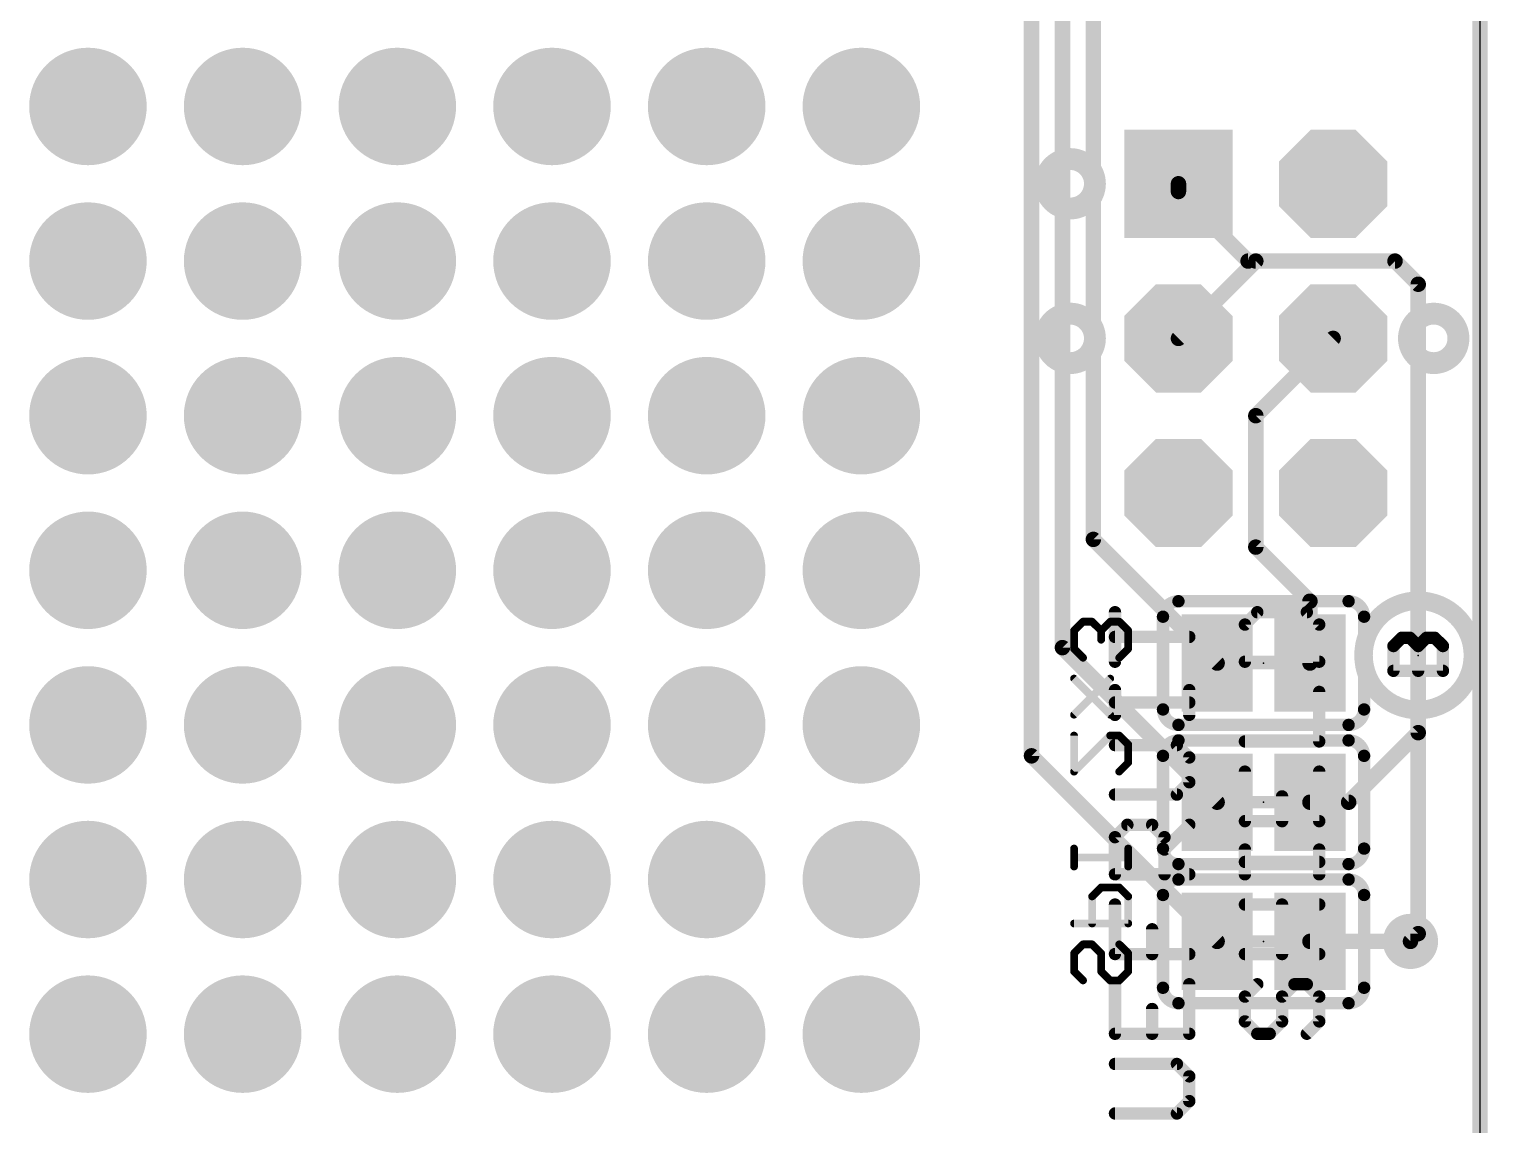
# Model space of a CAD drawing. Extents: x -0.1 to 68.7, y -0.4 to 53.6.
# Drawn here: x 44.75 to 68.71, y 15.02 to 33.02 of the extents above; entities that cross this region are included whole.
import ezdxf

# ---------------------------------------------------------------- set-up
doc = ezdxf.new("R2010")
doc.units = 0
for name, color, linetype in [('1', 12, 'CONTINUOUS'), ('16', 132, 'CONTINUOUS'), ('17', 110, 'CONTINUOUS'), ('18', 110, 'CONTINUOUS'), ('20', 4, 'CONTINUOUS'), ('21', 40, 'CONTINUOUS'), ('22', 6, 'CONTINUOUS'), ('23', 53, 'CONTINUOUS'), ('24', 53, 'CONTINUOUS'), ('51', 253, 'CONTINUOUS')]:
    doc.layers.add(name, color=color, linetype=linetype)

# ---------------------------------------------------------------- blocks, each defined once
blk = doc.blocks.new('OCTAGONP')
at = {"const_width": 0.5}
blk.add_lwpolyline([(-0.25, -0.1036), (-0.25, 0.1036), (-0.1036, 0.25), (0.1036, 0.25), (0.25, 0.1036), (0.25, -0.1036), (0.1036, -0.25), (-0.1036, -0.25), (-0.25, -0.1036), (-0.25, 0.1036)], dxfattribs=at)
blk = doc.blocks.new('SQUAREP')
blk.add_solid([(-0.5, -0.5), (0.5, -0.5), (-0.5, 0.5), (0.5, 0.5)])
blk = doc.blocks.new('RECT')
blk.add_solid([(-0.5, -0.5), (0.5, -0.5), (-0.5, 0.5), (0.5, 0.5)])
blk = doc.blocks.new('ROUNDV')
at = {"const_width": 0.5}
blk.add_lwpolyline([(0, -0.25, 1), (0, 0.25, 1), (0, -0.25)], format="xyb", dxfattribs=at)

msp = doc.modelspace()

# ---------------------------------------------------------------- linework, layer by layer
at = {"layer": '1', "const_width": 0.254}
for points in [[(68.58, 53.34), (68.58, -0.127)], [(63.627, 30.353), (63.627, 30.48)], [(64.77, 29.21), (63.627, 30.353)], [(67.183, 29.21), (64.77, 29.21)], [(67.564, 28.829), (67.183, 29.21)], [(67.564, 18.161), (67.564, 28.829)], [(67.437, 18.034), (67.564, 18.161)]]:
    msp.add_lwpolyline(points, dxfattribs=at)
at = {"layer": '1', "const_width": 0.127}
for points in [[(63.6905, 30.48, 1), (63.5635, 30.48)], [(63.6719, 30.3979, 1), (63.5821, 30.3081)], [(63.5635, 30.353, 1), (63.6905, 30.353)], [(64.77, 29.2735, 1), (64.77, 29.1465)], [(64.7251, 29.1651, 1), (64.8149, 29.2549)], [(67.2279, 29.2549, 1), (67.1381, 29.1651)], [(67.183, 29.1465, 1), (67.183, 29.2735)], [(67.6275, 28.829, 1), (67.5005, 28.829)], [(67.5191, 28.7841, 1), (67.6089, 28.8739)], [(67.5005, 18.161, 1), (67.6275, 18.161)], [(67.6089, 18.1161, 1), (67.5191, 18.2059)], [(67.3921, 18.0789, 1), (67.4819, 17.9891)]]:
    msp.add_lwpolyline(points, format="xyb", dxfattribs=at)
at = {"layer": '16', "const_width": 0.254}
for points in [[(68.58, -0.254), (68.58, 53.467)], [(62.23, 24.638), (62.23, 48.26)], [(61.722, 22.86), (61.722, 45.212)], [(61.214, 21.082), (61.214, 44.831)], [(64.897, 29.21), (63.627, 27.94)], [(67.183, 29.21), (64.897, 29.21)], [(67.564, 28.829), (67.183, 29.21)], [(67.564, 21.463), (67.564, 28.829)], [(64.897, 26.67), (66.167, 27.94)], [(64.897, 24.511), (64.897, 26.67)], [(64.262, 22.606), (62.23, 24.638)], [(65.786, 23.622), (64.897, 24.511)], [(65.786, 22.606), (65.786, 23.622)], [(64.262, 20.32), (61.722, 22.86)], [(66.421, 20.32), (67.564, 21.463)], [(64.262, 18.034), (61.214, 21.082)], [(65.786, 20.32), (66.421, 20.32)], [(65.786, 18.034), (67.437, 18.034)]]:
    msp.add_lwpolyline(points, dxfattribs=at)
at = {"layer": '16', "const_width": 0.127}
for points in [[(64.897, 29.2735, 1), (64.897, 29.1465)], [(64.9419, 29.1651, 1), (64.8521, 29.2549)], [(67.2279, 29.2549, 1), (67.1381, 29.1651)], [(67.183, 29.1465, 1), (67.183, 29.2735)], [(67.6275, 28.829, 1), (67.5005, 28.829)], [(67.5191, 28.7841, 1), (67.6089, 28.8739)], [(63.5821, 27.9849, 1), (63.6719, 27.8951)], [(66.2119, 27.8951, 1), (66.1221, 27.9849)], [(64.9605, 26.67, 1), (64.8335, 26.67)], [(64.8521, 26.7149, 1), (64.9419, 26.6251)], [(62.2749, 24.6829, 1), (62.1851, 24.5931)], [(62.1665, 24.638, 1), (62.2935, 24.638)], [(64.9419, 24.5559, 1), (64.8521, 24.4661)], [(64.8335, 24.511, 1), (64.9605, 24.511)], [(65.8495, 23.622, 1), (65.7225, 23.622)], [(65.7411, 23.5771, 1), (65.8309, 23.6669)], [(61.7669, 22.9049, 1), (61.6771, 22.8151)], [(61.6585, 22.86, 1), (61.7855, 22.86)], [(64.2171, 22.5611, 1), (64.3069, 22.6509)], [(65.7225, 22.606, 1), (65.8495, 22.606)], [(67.6089, 21.4181, 1), (67.5191, 21.5079)], [(67.5005, 21.463, 1), (67.6275, 21.463)], [(61.2589, 21.1269, 1), (61.1691, 21.0371)], [(61.1505, 21.082, 1), (61.2775, 21.082)], [(64.2171, 20.2751, 1), (64.3069, 20.3649)], [(65.786, 20.3835, 1), (65.786, 20.2565)], [(66.3761, 20.3649, 1), (66.4659, 20.2751)], [(66.421, 20.2565, 1), (66.421, 20.3835)], [(64.2171, 17.9891, 1), (64.3069, 18.0789)], [(65.786, 18.0975, 1), (65.786, 17.9705)], [(67.437, 17.9705, 1), (67.437, 18.0975)]]:
    msp.add_lwpolyline(points, format="xyb", dxfattribs=at)
at = {"layer": '20'}
msp.add_line((68.58, 5.08), (68.58, 37.846), dxfattribs=at)
at = {"layer": '21'}
for points, const_width in [([(61.849, 30.3004, 1), (61.849, 30.6596, 1), (61.849, 30.3004)], 0.8128), ([(61.849, 27.7604, 1), (61.849, 28.1196, 1), (61.849, 27.7604)], 0.8128), ([(67.818, 27.7604, 1), (67.818, 28.1196, 1), (67.818, 27.7604)], 0.8128), ([(67.564, 21.835, 1), (67.564, 23.631, 1), (67.564, 21.835)], 0.3048), ([(62.6354, 23.4418, 1), (62.5338, 23.4418)], 0.1016), ([(64.9215, 23.4926, 1), (64.9215, 23.391)], 0.1016), ([(64.9575, 23.4059, 1), (64.8856, 23.4778)], 0.1016), ([(65.7709, 23.4778, 1), (65.6991, 23.4059)], 0.1016), ([(65.735, 23.391, 1), (65.735, 23.4926)], 0.1016), ([(64.6822, 23.2744, 1), (64.7541, 23.2025)], 0.1016), ([(64.769, 23.2385, 1), (64.6674, 23.2385)], 0.1016), ([(65.9892, 23.2385, 1), (65.8876, 23.2385)], 0.1016), ([(65.9025, 23.2025, 1), (65.9743, 23.2744)], 0.1016), ([(62.5846, 23.0859, 1), (62.5846, 22.9843)], 0.1016), ([(63.8048, 22.9843, 1), (63.8048, 23.0859)], 0.1016), ([(67.2925, 23.0721, 1), (67.2925, 22.9705)], 0.1016), ([(67.3284, 22.9854, 1), (67.2566, 23.0572)], 0.1016), ([(67.464, 23.0572, 1), (67.3922, 22.9854)], 0.1016), ([(67.4281, 22.9705, 1), (67.4281, 23.0721)], 0.1016), ([(67.6992, 23.0721, 1), (67.6992, 22.9705)], 0.1016), ([(67.7352, 22.9854, 1), (67.6633, 23.0572)], 0.1016), ([(67.8707, 23.0572, 1), (67.7989, 22.9854)], 0.1016), ([(67.8348, 22.9705, 1), (67.8348, 23.0721)], 0.1016), ([(67.2077, 22.8857, 1), (67.1061, 22.8857)], 0.1016), ([(67.121, 22.9217, 1), (67.1928, 22.8498)], 0.1016), ([(67.5277, 22.9217, 1), (67.5996, 22.8498)], 0.1016), ([(67.6145, 22.8857, 1), (67.5129, 22.8857)], 0.1016), ([(67.5277, 22.8498, 1), (67.5996, 22.9217)], 0.1016), ([(68.0212, 22.8857, 1), (67.9196, 22.8857)], 0.1016), ([(67.9345, 22.8498, 1), (68.0063, 22.9217)], 0.1016), ([(62.5338, 22.6283, 1), (62.6354, 22.6283)], 0.1016), ([(64.7182, 22.6791, 1), (64.7182, 22.5775)], 0.1016), ([(64.6674, 22.6283, 1), (64.769, 22.6283)], 0.1016), ([(65.8876, 22.6283, 1), (65.9892, 22.6283)], 0.1016), ([(65.9384, 22.5775, 1), (65.9384, 22.6791)], 0.1016), ([(67.1569, 22.5298, 1), (67.1569, 22.4282)], 0.1016), ([(67.1061, 22.479, 1), (67.2077, 22.479)], 0.1016), ([(67.5129, 22.479, 1), (67.6145, 22.479)], 0.1016), ([(67.9196, 22.479, 1), (68.0212, 22.479)], 0.1016), ([(67.9704, 22.4282, 1), (67.9704, 22.5298)], 0.1016), ([(62.6354, 22.1619, 1), (62.5338, 22.1619)], 0.1016), ([(62.5846, 22.0094, 1), (62.5846, 21.9078)], 0.1016), ([(63.8556, 22.1619, 1), (63.754, 22.1619)], 0.1016), ([(63.8048, 21.9078, 1), (63.8048, 22.0094)], 0.1016), ([(65.9892, 22.1321, 1), (65.8876, 22.1321)], 0.1016), ([(62.5338, 21.7552, 1), (62.6354, 21.7552)], 0.1016), ([(63.754, 21.7552, 1), (63.8556, 21.7552)], 0.1016), ([(62.5846, 21.3098, 1), (62.5846, 21.2082)], 0.1016), ([(63.6373, 21.2949, 1), (63.5655, 21.223)], 0.1016), ([(63.6014, 21.2082, 1), (63.6014, 21.3098)], 0.1016), ([(64.7182, 21.3694, 1), (64.7182, 21.2678)], 0.1016), ([(65.8876, 21.3186, 1), (65.9892, 21.3186)], 0.1016), ([(65.9384, 21.2678, 1), (65.9384, 21.3694)], 0.1016), ([(63.8556, 21.0556, 1), (63.754, 21.0556)], 0.1016), ([(63.7689, 21.0197, 1), (63.8407, 21.0915)], 0.1016), ([(64.769, 20.8224, 1), (64.6674, 20.8224)], 0.1016), ([(65.9892, 20.8224, 1), (65.8876, 20.8224)], 0.1016), ([(63.754, 20.6488, 1), (63.8556, 20.6488)], 0.1016), ([(63.8407, 20.6129, 1), (63.7689, 20.6848)], 0.1016), ([(62.5846, 20.4963, 1), (62.5846, 20.3947)], 0.1016), ([(63.5655, 20.4814, 1), (63.6373, 20.4095)], 0.1016), ([(63.6014, 20.3947, 1), (63.6014, 20.4963)], 0.1016), ([(65.3791, 20.4156, 1), (65.2775, 20.4156)], 0.1016), ([(62.7879, 20, 1), (62.7879, 19.8984)], 0.1016), ([(62.8239, 19.9133, 1), (62.752, 19.9852)], 0.1016), ([(63.2306, 19.9852, 1), (63.1588, 19.9133)], 0.1016), ([(63.1947, 19.8984, 1), (63.1947, 20)], 0.1016), ([(63.8407, 19.9133, 1), (63.7689, 19.9852)], 0.1016), ([(64.7182, 20.0597, 1), (64.7182, 19.9581)], 0.1016), ([(64.6674, 20.0089, 1), (64.769, 20.0089)], 0.1016), ([(65.2775, 20.0089, 1), (65.3791, 20.0089)], 0.1016), ([(65.8876, 20.0089, 1), (65.9892, 20.0089)], 0.1016), ([(65.9384, 19.9581, 1), (65.9384, 20.0597)], 0.1016), ([(62.5486, 19.7818, 1), (62.6205, 19.7099)], 0.1016), ([(62.6354, 19.7459, 1), (62.5338, 19.7459)], 0.1016), ([(63.4489, 19.7459, 1), (63.3473, 19.7459)], 0.1016), ([(63.3621, 19.7099, 1), (63.434, 19.7818)], 0.1016), ([(64.769, 19.5425, 1), (64.6674, 19.5425)], 0.1016), ([(65.9892, 19.5425, 1), (65.8876, 19.5425)], 0.1016), ([(63.3621, 19.5784, 1), (63.434, 19.5066)], 0.1016), ([(64.7182, 19.3899, 1), (64.7182, 19.2883)], 0.1016), ([(65.9384, 19.2883, 1), (65.9384, 19.3899)], 0.1016), ([(62.5846, 19.1865, 1), (62.5846, 19.0849)], 0.1016), ([(62.5338, 19.1357, 1), (62.6354, 19.1357)], 0.1016), ([(63.3473, 19.1357, 1), (63.4489, 19.1357)], 0.1016), ([(63.8048, 19.0849, 1), (63.8048, 19.1865)], 0.1016), ([(64.6674, 19.1357, 1), (64.769, 19.1357)], 0.1016), ([(65.8876, 19.1357, 1), (65.9892, 19.1357)], 0.1016), ([(62.6354, 18.6395, 1), (62.5338, 18.6395)], 0.1016), ([(64.7182, 18.6903, 1), (64.7182, 18.5887)], 0.1016), ([(65.3791, 18.6395, 1), (65.2775, 18.6395)], 0.1016), ([(65.9384, 18.5887, 1), (65.9384, 18.6903)], 0.1016), ([(63.2455, 18.2328, 1), (63.1439, 18.2328)], 0.1016), ([(62.5846, 17.8768, 1), (62.5846, 17.7752)], 0.1016), ([(62.5338, 17.826, 1), (62.6354, 17.826)], 0.1016), ([(63.1439, 17.826, 1), (63.2455, 17.826)], 0.1016), ([(63.8048, 17.7752, 1), (63.8048, 17.8768)], 0.1016), ([(64.7182, 17.8768, 1), (64.7182, 17.7752)], 0.1016), ([(65.2775, 17.826, 1), (65.3791, 17.826)], 0.1016), ([(65.9384, 17.7752, 1), (65.9384, 17.8768)], 0.1016), ([(62.6354, 17.3298, 1), (62.5338, 17.3298)], 0.1016), ([(63.8556, 17.3298, 1), (63.754, 17.3298)], 0.1016), ([(64.9575, 17.2939, 1), (64.8856, 17.3657)], 0.1016), ([(65.5317, 17.3806, 1), (65.5317, 17.279)], 0.1016), ([(65.5676, 17.2939, 1), (65.4957, 17.3657)], 0.1016), ([(65.7709, 17.3657, 1), (65.6991, 17.2939)], 0.1016), ([(65.735, 17.279, 1), (65.735, 17.3806)], 0.1016), ([(63.2455, 16.923, 1), (63.1439, 16.923)], 0.1016), ([(64.6822, 17.1623, 1), (64.7541, 17.0905)], 0.1016), ([(64.769, 17.1264, 1), (64.6674, 17.1264)], 0.1016), ([(65.3791, 17.1264, 1), (65.2775, 17.1264)], 0.1016), ([(65.2924, 17.1623, 1), (65.3642, 17.0905)], 0.1016), ([(65.9892, 17.1264, 1), (65.8876, 17.1264)], 0.1016), ([(65.9025, 17.0905, 1), (65.9743, 17.1623)], 0.1016), ([(64.7541, 16.7556, 1), (64.6822, 16.6837)], 0.1016), ([(64.6674, 16.7197, 1), (64.769, 16.7197)], 0.1016), ([(65.2775, 16.7197, 1), (65.3791, 16.7197)], 0.1016), ([(65.3642, 16.6837, 1), (65.2924, 16.7556)], 0.1016), ([(65.8876, 16.7197, 1), (65.9892, 16.7197)], 0.1016), ([(65.9743, 16.6837, 1), (65.9025, 16.7556)], 0.1016), ([(62.5846, 16.5671, 1), (62.5846, 16.4655)], 0.1016), ([(62.5338, 16.5163, 1), (62.6354, 16.5163)], 0.1016), ([(63.1439, 16.5163, 1), (63.2455, 16.5163)], 0.1016), ([(63.754, 16.5163, 1), (63.8556, 16.5163)], 0.1016), ([(63.8048, 16.4655, 1), (63.8048, 16.5671)], 0.1016), ([(64.9215, 16.5671, 1), (64.9215, 16.4655)], 0.1016), ([(64.8856, 16.4804, 1), (64.9575, 16.5522)], 0.1016), ([(65.089, 16.5522, 1), (65.1608, 16.4804)], 0.1016), ([(65.1249, 16.4655, 1), (65.1249, 16.5671)], 0.1016), ([(65.6991, 16.5522, 1), (65.7709, 16.4804)], 0.1016), ([(62.5846, 16.0709, 1), (62.5846, 15.9693)], 0.1016), ([(63.6373, 16.056, 1), (63.5655, 15.9841)], 0.1016), ([(63.6014, 15.9693, 1), (63.6014, 16.0709)], 0.1016), ([(63.8556, 15.8167, 1), (63.754, 15.8167)], 0.1016), ([(63.7689, 15.7808, 1), (63.8407, 15.8526)], 0.1016), ([(63.754, 15.4099, 1), (63.8556, 15.4099)], 0.1016), ([(63.8407, 15.374, 1), (63.7689, 15.4459)], 0.1016), ([(62.5846, 15.2574, 1), (62.5846, 15.1558)], 0.1016), ([(63.5655, 15.2425, 1), (63.6373, 15.1706)], 0.1016), ([(63.6014, 15.1558, 1), (63.6014, 15.2574)], 0.1016)]:
    msp.add_lwpolyline(points, format="xyb", dxfattribs=dict(at, const_width=const_width))
at = {"layer": '21', "const_width": 0.2032}
for points in [[(62.5846, 22.6283), (62.5846, 23.4418)], [(64.9215, 23.4418), (64.7182, 23.2385)], [(65.735, 23.4418), (64.9215, 23.4418)], [(65.9384, 23.2385), (65.735, 23.4418)], [(64.7182, 23.2385), (64.7182, 22.6283)], [(65.9384, 22.6283), (65.9384, 23.2385)], [(63.8048, 23.0351), (62.5846, 23.0351)], [(67.1569, 22.8857), (67.2925, 23.0213)], [(67.2925, 23.0213), (67.4281, 23.0213)], [(67.4281, 23.0213), (67.5637, 22.8857)], [(67.5637, 22.8857), (67.6992, 23.0213)], [(67.6992, 23.0213), (67.8348, 23.0213)], [(67.8348, 23.0213), (67.9704, 22.8857)], [(67.1569, 22.479), (67.1569, 22.8857)], [(67.5637, 22.479), (67.5637, 22.8857)], [(67.9704, 22.8857), (67.9704, 22.479)], [(64.7182, 22.6283), (65.9384, 22.6283)], [(67.9704, 22.479), (67.1569, 22.479)], [(62.5846, 21.7552), (62.5846, 22.1619)], [(63.8048, 21.9586), (62.5846, 21.9586)], [(63.8048, 21.7552), (63.8048, 22.1619)], [(65.9384, 21.3186), (65.9384, 22.1321)], [(63.6014, 21.259), (62.5846, 21.259)], [(63.8048, 21.0556), (63.6014, 21.259)], [(64.7182, 21.3186), (65.9384, 21.3186)], [(63.8048, 20.6488), (63.8048, 21.0556)], [(64.7182, 20.8224), (64.7182, 20.0089)], [(65.9384, 20.0089), (65.9384, 20.8224)], [(63.6014, 20.4455), (63.8048, 20.6488)], [(62.5846, 20.4455), (63.6014, 20.4455)], [(65.3283, 20.0089), (65.3283, 20.4156)], [(62.5846, 19.7459), (62.7879, 19.9492)], [(62.7879, 19.9492), (63.1947, 19.9492)], [(63.1947, 19.9492), (63.3981, 19.7459)], [(63.3981, 19.5425), (63.8048, 19.9492)], [(64.7182, 20.0089), (65.9384, 20.0089)], [(62.5846, 19.1357), (62.5846, 19.7459)], [(63.3981, 19.7459), (63.3981, 19.1357)], [(64.7182, 19.1357), (64.7182, 19.5425)], [(65.9384, 19.1357), (65.9384, 19.5425)], [(65.9384, 19.3391), (64.7182, 19.3391)], [(63.8048, 19.1357), (62.5846, 19.1357)], [(62.5846, 17.826), (62.5846, 18.6395)], [(64.7182, 18.6395), (65.9384, 18.6395)], [(65.3283, 17.826), (65.3283, 18.6395)], [(63.1947, 17.826), (63.1947, 18.2328)], [(63.8048, 17.826), (62.5846, 17.826)], [(65.9384, 17.826), (64.7182, 17.826)], [(62.5846, 17.3298), (62.5846, 16.5163)], [(63.8048, 16.5163), (63.8048, 17.3298)], [(64.9215, 17.3298), (64.7182, 17.1264)], [(65.3283, 17.1264), (65.5317, 17.3298)], [(65.5317, 17.3298), (65.735, 17.3298)], [(65.735, 17.3298), (65.9384, 17.1264)], [(63.1947, 16.5163), (63.1947, 16.923)], [(64.7182, 17.1264), (64.7182, 16.7197)], [(65.3283, 16.7197), (65.3283, 17.1264)], [(65.9384, 17.1264), (65.9384, 16.7197)], [(64.7182, 16.7197), (64.9215, 16.5163)], [(65.1249, 16.5163), (65.3283, 16.7197)], [(65.9384, 16.7197), (65.735, 16.5163)], [(62.5846, 16.5163), (63.8048, 16.5163)], [(64.9215, 16.5163), (65.1249, 16.5163)], [(63.6014, 16.0201), (62.5846, 16.0201)], [(63.8048, 15.8167), (63.6014, 16.0201)], [(63.8048, 15.4099), (63.8048, 15.8167)], [(63.6014, 15.2066), (63.8048, 15.4099)], [(62.5846, 15.2066), (63.6014, 15.2066)]]:
    msp.add_lwpolyline(points, dxfattribs=at)
at = {"layer": '22'}
for points, const_width in [([(63.627, 23.622, 0.4142), (63.373, 23.368)], 0.2032), ([(63.627, 23.6728, 1), (63.627, 23.5712)], 0.1016), ([(63.627, 23.5712, 1), (63.627, 23.6728)], 0.1016), ([(66.675, 23.368, 0.4142), (66.421, 23.622)], 0.2032), ([(66.421, 23.6728, 1), (66.421, 23.5712)], 0.1016), ([(66.421, 23.5712, 1), (66.421, 23.6728)], 0.1016), ([(62.0608, 23.3183, 1), (62.0608, 23.2548)], 0.0635), ([(62.0832, 23.2641, 1), (62.0383, 23.309)], 0.0635), ([(62.2315, 23.309, 1), (62.1866, 23.2641)], 0.0635), ([(62.2091, 23.2548, 1), (62.2091, 23.3183)], 0.0635), ([(62.5057, 23.3183, 1), (62.5057, 23.2548)], 0.0635), ([(62.5281, 23.2641, 1), (62.4832, 23.309)], 0.0635), ([(62.6764, 23.309, 1), (62.6315, 23.2641)], 0.0635), ([(62.654, 23.2548, 1), (62.654, 23.3183)], 0.0635), ([(63.4238, 23.368, 1), (63.3222, 23.368)], 0.1016), ([(63.3222, 23.368, 1), (63.4238, 23.368)], 0.1016), ([(66.7258, 23.368, 1), (66.6242, 23.368)], 0.1016), ([(66.6242, 23.368, 1), (66.7258, 23.368)], 0.1016), ([(61.9443, 23.1383, 1), (61.8807, 23.1383)], 0.0635), ([(61.89, 23.1607, 1), (61.935, 23.1158)], 0.0635), ([(62.3891, 23.1383, 1), (62.3256, 23.1383)], 0.0635), ([(62.3256, 22.99, 1), (62.3891, 22.99)], 0.0635), ([(62.3349, 23.1607, 1), (62.3798, 23.1158)], 0.0635), ([(62.3349, 23.1158, 1), (62.3798, 23.1607)], 0.0635), ([(62.834, 23.1383, 1), (62.7705, 23.1383)], 0.0635), ([(62.7798, 23.1158, 1), (62.8247, 23.1607)], 0.0635), ([(61.8807, 22.8417, 1), (61.9443, 22.8417)], 0.0635), ([(61.935, 22.8641, 1), (61.89, 22.8192)], 0.0635), ([(62.7705, 22.8417, 1), (62.834, 22.8417)], 0.0635), ([(62.8247, 22.8192, 1), (62.7798, 22.8641)], 0.0635), ([(62.0383, 22.6709, 1), (62.0832, 22.7158)], 0.0635), ([(62.6315, 22.7158, 1), (62.6764, 22.6709)], 0.0635), ([(61.935, 22.3735, 1), (61.89, 22.3286)], 0.0635), ([(62.5281, 22.3286, 1), (62.4832, 22.3735)], 0.0635), ([(61.89, 21.7803, 1), (61.935, 21.7354)], 0.0635), ([(62.4832, 21.7354, 1), (62.5281, 21.7803)], 0.0635), ([(63.373, 21.844, 0.4142), (63.627, 21.59)], 0.2032), ([(63.4238, 21.844, 1), (63.3222, 21.844)], 0.1016), ([(63.3222, 21.844, 1), (63.4238, 21.844)], 0.1016), ([(66.421, 21.59, 0.4142), (66.675, 21.844)], 0.2032), ([(66.7258, 21.844, 1), (66.6242, 21.844)], 0.1016), ([(66.6242, 21.844, 1), (66.7258, 21.844)], 0.1016), ([(63.627, 21.6408, 1), (63.627, 21.5392)], 0.1016), ([(63.627, 21.5392, 1), (63.627, 21.6408)], 0.1016), ([(66.421, 21.6408, 1), (66.421, 21.5392)], 0.1016), ([(66.421, 21.5392, 1), (66.421, 21.6408)], 0.1016), ([(61.9443, 21.4155, 1), (61.8807, 21.4155)], 0.0635), ([(62.5057, 21.4473, 1), (62.5057, 21.3838)], 0.0635), ([(62.5281, 21.3931, 1), (62.4832, 21.438)], 0.0635), ([(62.6764, 21.438, 1), (62.6315, 21.3931)], 0.0635), ([(62.654, 21.3838, 1), (62.654, 21.4473)], 0.0635), ([(62.834, 21.2672, 1), (62.7705, 21.2672)], 0.0635), ([(62.7798, 21.2448, 1), (62.8247, 21.2897)], 0.0635), ([(63.627, 21.336, 0.4142), (63.373, 21.082)], 0.2032), ([(63.627, 21.3868, 1), (63.627, 21.2852)], 0.1016), ([(63.627, 21.2852, 1), (63.627, 21.3868)], 0.1016), ([(66.675, 21.082, 0.4142), (66.421, 21.336)], 0.2032), ([(66.421, 21.3868, 1), (66.421, 21.2852)], 0.1016), ([(66.421, 21.2852, 1), (66.421, 21.3868)], 0.1016), ([(63.4238, 21.082, 1), (63.3222, 21.082)], 0.1016), ([(63.3222, 21.082, 1), (63.4238, 21.082)], 0.1016), ([(66.7258, 21.082, 1), (66.6242, 21.082)], 0.1016), ([(66.6242, 21.082, 1), (66.7258, 21.082)], 0.1016), ([(61.8807, 20.8223, 1), (61.9443, 20.8223)], 0.0635), ([(61.89, 20.8448, 1), (61.935, 20.7999)], 0.0635), ([(62.6315, 20.8448, 1), (62.6764, 20.7999)], 0.0635), ([(62.7705, 20.9706, 1), (62.834, 20.9706)], 0.0635), ([(62.8247, 20.9482, 1), (62.7798, 20.9931)], 0.0635), ([(63.373, 19.558, 0.4142), (63.627, 19.304)], 0.2032), ([(63.4238, 19.558, 1), (63.3222, 19.558)], 0.1016), ([(66.421, 19.304, 0.4142), (66.675, 19.558)], 0.2032), ([(66.7258, 19.558, 1), (66.6242, 19.558)], 0.1016), ([(61.9443, 19.5597, 1), (61.8807, 19.5597)], 0.0635), ([(61.9125, 19.4432, 1), (61.9125, 19.3797)], 0.0635), ([(62.834, 19.5597, 1), (62.7705, 19.5597)], 0.0635), ([(62.8023, 19.3797, 1), (62.8023, 19.4432)], 0.0635), ([(63.3222, 19.558, 1), (63.4238, 19.558)], 0.1016), ([(63.627, 19.3548, 1), (63.627, 19.2532)], 0.1016), ([(63.627, 19.2532, 1), (63.627, 19.3548)], 0.1016), ([(66.421, 19.3548, 1), (66.421, 19.2532)], 0.1016), ([(66.421, 19.2532, 1), (66.421, 19.3548)], 0.1016), ([(66.6242, 19.558, 1), (66.7258, 19.558)], 0.1016), ([(61.8807, 19.2631, 1), (61.9443, 19.2631)], 0.0635), ([(62.7705, 19.2631, 1), (62.834, 19.2631)], 0.0635), ([(62.3574, 18.9525, 1), (62.3574, 18.889)], 0.0635), ([(62.3798, 18.8983, 1), (62.3349, 18.9432)], 0.0635), ([(62.6764, 18.9432, 1), (62.6315, 18.8983)], 0.0635), ([(62.654, 18.889, 1), (62.654, 18.9525)], 0.0635), ([(63.627, 19.05, 0.4142), (63.373, 18.796)], 0.2032), ([(63.627, 19.1008, 1), (63.627, 18.9992)], 0.1016), ([(63.627, 18.9992, 1), (63.627, 19.1008)], 0.1016), ([(66.675, 18.796, 0.4142), (66.421, 19.05)], 0.2032), ([(66.421, 19.1008, 1), (66.421, 18.9992)], 0.1016), ([(66.421, 18.9992, 1), (66.421, 19.1008)], 0.1016), ([(62.1866, 18.795, 1), (62.2315, 18.75)], 0.0635), ([(62.2408, 18.7725, 1), (62.1773, 18.7725)], 0.0635), ([(62.834, 18.7725, 1), (62.7705, 18.7725)], 0.0635), ([(62.7798, 18.75, 1), (62.8247, 18.795)], 0.0635), ([(63.4238, 18.796, 1), (63.3222, 18.796)], 0.1016), ([(63.3222, 18.796, 1), (63.4238, 18.796)], 0.1016), ([(66.7258, 18.796, 1), (66.6242, 18.796)], 0.1016), ([(66.6242, 18.796, 1), (66.7258, 18.796)], 0.1016), ([(61.9125, 18.3594, 1), (61.9125, 18.2959)], 0.0635), ([(62.1773, 18.3276, 1), (62.2408, 18.3276)], 0.0635), ([(62.7705, 18.3276, 1), (62.834, 18.3276)], 0.0635), ([(62.8023, 18.2959, 1), (62.8023, 18.3594)], 0.0635), ([(62.0608, 18.017, 1), (62.0608, 17.9535)], 0.0635), ([(62.0832, 17.9628, 1), (62.0383, 18.0077)], 0.0635), ([(62.2315, 18.0077, 1), (62.1866, 17.9628)], 0.0635), ([(62.2091, 17.9535, 1), (62.2091, 18.017)], 0.0635), ([(62.6764, 18.0077, 1), (62.6315, 17.9628)], 0.0635), ([(61.9443, 17.837, 1), (61.8807, 17.837)], 0.0635), ([(61.89, 17.8594, 1), (61.935, 17.8145)], 0.0635), ([(62.3891, 17.837, 1), (62.3256, 17.837)], 0.0635), ([(62.3349, 17.8145, 1), (62.3798, 17.8594)], 0.0635), ([(62.834, 17.837, 1), (62.7705, 17.837)], 0.0635), ([(62.7798, 17.8145, 1), (62.8247, 17.8594)], 0.0635), ([(61.8807, 17.5404, 1), (61.9443, 17.5404)], 0.0635), ([(61.935, 17.5628, 1), (61.89, 17.5179)], 0.0635), ([(62.3256, 17.5404, 1), (62.3891, 17.5404)], 0.0635), ([(62.3798, 17.5628, 1), (62.3349, 17.5179)], 0.0635), ([(62.7705, 17.5404, 1), (62.834, 17.5404)], 0.0635), ([(62.8247, 17.5179, 1), (62.7798, 17.5628)], 0.0635), ([(62.0383, 17.3697, 1), (62.0832, 17.4146)], 0.0635), ([(62.5057, 17.4239, 1), (62.5057, 17.3604)], 0.0635), ([(62.4832, 17.3697, 1), (62.5281, 17.4146)], 0.0635), ([(62.6315, 17.4146, 1), (62.6764, 17.3697)], 0.0635), ([(62.654, 17.3604, 1), (62.654, 17.4239)], 0.0635), ([(63.373, 17.272, 0.4142), (63.627, 17.018)], 0.2032), ([(63.4238, 17.272, 1), (63.3222, 17.272)], 0.1016), ([(63.3222, 17.272, 1), (63.4238, 17.272)], 0.1016), ([(66.421, 17.018, 0.4142), (66.675, 17.272)], 0.2032), ([(66.7258, 17.272, 1), (66.6242, 17.272)], 0.1016), ([(66.6242, 17.272, 1), (66.7258, 17.272)], 0.1016), ([(63.627, 17.0688, 1), (63.627, 16.9672)], 0.1016), ([(63.627, 16.9672, 1), (63.627, 17.0688)], 0.1016), ([(66.421, 17.0688, 1), (66.421, 16.9672)], 0.1016), ([(66.421, 16.9672, 1), (66.421, 17.0688)], 0.1016)]:
    msp.add_lwpolyline(points, format="xyb", dxfattribs=dict(at, const_width=const_width))
for points, const_width in [([(66.421, 23.622), (63.627, 23.622)], 0.2032), ([(62.0608, 23.2865), (61.9125, 23.1383)], 0.127), ([(62.2091, 23.2865), (62.0608, 23.2865)], 0.127), ([(62.3574, 23.1383), (62.2091, 23.2865)], 0.127), ([(62.5057, 23.2865), (62.3574, 23.1383)], 0.127), ([(62.654, 23.2865), (62.5057, 23.2865)], 0.127), ([(62.8023, 23.1383), (62.654, 23.2865)], 0.127), ([(63.373, 21.844), (63.373, 23.368)], 0.2032), ([(66.675, 21.844), (66.675, 23.368)], 0.2032), ([(61.9125, 23.1383), (61.9125, 22.8417)], 0.127), ([(62.3574, 23.1383), (62.3574, 22.99)], 0.127), ([(62.8023, 22.8417), (62.8023, 23.1383)], 0.127), ([(61.9125, 22.8417), (62.0608, 22.6934)], 0.127), ([(62.654, 22.6934), (62.8023, 22.8417)], 0.127), ([(62.5057, 21.7579), (61.9125, 22.351)], 0.127), ([(61.9125, 21.7579), (62.5057, 22.351)], 0.127), ([(63.627, 21.59), (66.421, 21.59)], 0.2032), ([(61.9125, 21.4155), (61.9125, 20.8223)], 0.127), ([(61.9125, 20.8223), (62.5057, 21.4155)], 0.127), ([(62.5057, 21.4155), (62.654, 21.4155)], 0.127), ([(62.654, 21.4155), (62.8023, 21.2672)], 0.127), ([(62.8023, 21.2672), (62.8023, 20.9706)], 0.127), ([(66.421, 21.336), (63.627, 21.336)], 0.2032), ([(63.373, 19.558), (63.373, 21.082)], 0.2032), ([(66.675, 19.558), (66.675, 21.082)], 0.2032), ([(62.8023, 20.9706), (62.654, 20.8223)], 0.127), ([(61.9125, 19.2631), (61.9125, 19.5597)], 0.127), ([(61.9125, 19.4114), (62.8023, 19.4114)], 0.127), ([(62.8023, 19.2631), (62.8023, 19.5597)], 0.127), ([(63.627, 19.304), (66.421, 19.304)], 0.2032), ([(62.3574, 18.9208), (62.2091, 18.7725)], 0.127), ([(62.654, 18.9208), (62.3574, 18.9208)], 0.127), ([(62.8023, 18.7725), (62.654, 18.9208)], 0.127), ([(66.421, 19.05), (63.627, 19.05)], 0.2032), ([(62.2091, 18.7725), (62.2091, 18.3276)], 0.127), ([(62.8023, 18.3276), (62.8023, 18.7725)], 0.127), ([(63.373, 17.272), (63.373, 18.796)], 0.2032), ([(66.675, 17.272), (66.675, 18.796)], 0.2032), ([(61.9125, 18.3276), (62.8023, 18.3276)], 0.127), ([(62.0608, 17.9853), (61.9125, 17.837)], 0.127), ([(62.2091, 17.9853), (62.0608, 17.9853)], 0.127), ([(62.3574, 17.837), (62.2091, 17.9853)], 0.127), ([(62.654, 17.9853), (62.8023, 17.837)], 0.127), ([(61.9125, 17.837), (61.9125, 17.5404)], 0.127), ([(62.3574, 17.5404), (62.3574, 17.837)], 0.127), ([(62.8023, 17.837), (62.8023, 17.5404)], 0.127), ([(61.9125, 17.5404), (62.0608, 17.3921)], 0.127), ([(62.5057, 17.3921), (62.3574, 17.5404)], 0.127), ([(62.8023, 17.5404), (62.654, 17.3921)], 0.127), ([(62.654, 17.3921), (62.5057, 17.3921)], 0.127), ([(63.627, 17.018), (66.421, 17.018)], 0.2032)]:
    msp.add_lwpolyline(points, dxfattribs=dict(at, const_width=const_width))
at = {"layer": '23'}
msp.add_point((67.564, 22.733), dxfattribs=at)
at = {"layer": '24'}
for p in [(65.024, 22.606), (65.024, 20.32), (65.024, 18.034)]:
    msp.add_point(p, dxfattribs=at)
at = {"layer": '51'}
msp.add_line((68.58, 5.08), (68.58, 37.846), dxfattribs=at)

# ---------------------------------------------------------------- block references
at = {"layer": '16', "rotation": 180}
for p, xscale, yscale in [((64.262, 22.606), 1.1684, 1.6002), ((65.786, 22.606), 1.1684, 1.6002), ((65.024, 22.606), 0.635, 0.2032), ((64.262, 20.32), 1.1684, 1.6002), ((65.786, 20.32), 1.1684, 1.6002), ((65.024, 20.32), 0.635, 0.2032), ((64.262, 18.034), 1.1684, 1.6002), ((65.786, 18.034), 1.1684, 1.6002), ((65.024, 18.034), 0.635, 0.2032)]:
    msp.add_blockref('RECT', p, dxfattribs=dict(at, xscale=xscale, yscale=yscale))
at = {"layer": '17', "xscale": 1.778, "yscale": 1.778}
for name, p in [('SQUAREP', (63.627, 30.48)), ('SQUAREP', (63.627, 30.48)), ('OCTAGONP', (66.167, 30.48)), ('OCTAGONP', (66.167, 30.48)), ('OCTAGONP', (63.627, 27.94)), ('OCTAGONP', (63.627, 27.94)), ('OCTAGONP', (66.167, 27.94)), ('OCTAGONP', (66.167, 27.94)), ('OCTAGONP', (63.627, 25.4)), ('OCTAGONP', (63.627, 25.4)), ('OCTAGONP', (66.167, 25.4)), ('OCTAGONP', (66.167, 25.4))]:
    msp.add_blockref(name, p, dxfattribs=at)
at = {"layer": '18'}
for p, xscale, yscale in [((45.72, 31.75), 1.9304, 1.9304), ((45.72, 31.75), 1.9304, 1.9304), ((48.26, 31.75), 1.9304, 1.9304), ((48.26, 31.75), 1.9304, 1.9304), ((50.8, 31.75), 1.9304, 1.9304), ((50.8, 31.75), 1.9304, 1.9304), ((53.34, 31.75), 1.9304, 1.9304), ((53.34, 31.75), 1.9304, 1.9304), ((55.88, 31.75), 1.9304, 1.9304), ((55.88, 31.75), 1.9304, 1.9304), ((58.42, 31.75), 1.9304, 1.9304), ((58.42, 31.75), 1.9304, 1.9304), ((45.72, 29.21), 1.9304, 1.9304), ((45.72, 29.21), 1.9304, 1.9304), ((48.26, 29.21), 1.9304, 1.9304), ((48.26, 29.21), 1.9304, 1.9304), ((50.8, 29.21), 1.9304, 1.9304), ((50.8, 29.21), 1.9304, 1.9304), ((53.34, 29.21), 1.9304, 1.9304), ((53.34, 29.21), 1.9304, 1.9304), ((55.88, 29.21), 1.9304, 1.9304), ((55.88, 29.21), 1.9304, 1.9304), ((58.42, 29.21), 1.9304, 1.9304), ((58.42, 29.21), 1.9304, 1.9304), ((45.72, 26.67), 1.9304, 1.9304), ((45.72, 26.67), 1.9304, 1.9304), ((48.26, 26.67), 1.9304, 1.9304), ((48.26, 26.67), 1.9304, 1.9304), ((50.8, 26.67), 1.9304, 1.9304), ((50.8, 26.67), 1.9304, 1.9304), ((53.34, 26.67), 1.9304, 1.9304), ((53.34, 26.67), 1.9304, 1.9304), ((55.88, 26.67), 1.9304, 1.9304), ((55.88, 26.67), 1.9304, 1.9304), ((58.42, 26.67), 1.9304, 1.9304), ((58.42, 26.67), 1.9304, 1.9304), ((45.72, 24.13), 1.9304, 1.9304), ((45.72, 24.13), 1.9304, 1.9304), ((48.26, 24.13), 1.9304, 1.9304), ((48.26, 24.13), 1.9304, 1.9304), ((50.8, 24.13), 1.9304, 1.9304), ((50.8, 24.13), 1.9304, 1.9304), ((53.34, 24.13), 1.9304, 1.9304), ((53.34, 24.13), 1.9304, 1.9304), ((55.88, 24.13), 1.9304, 1.9304), ((55.88, 24.13), 1.9304, 1.9304), ((58.42, 24.13), 1.9304, 1.9304), ((58.42, 24.13), 1.9304, 1.9304), ((45.72, 21.59), 1.9304, 1.9304), ((45.72, 21.59), 1.9304, 1.9304), ((48.26, 21.59), 1.9304, 1.9304), ((48.26, 21.59), 1.9304, 1.9304), ((50.8, 21.59), 1.9304, 1.9304), ((50.8, 21.59), 1.9304, 1.9304), ((53.34, 21.59), 1.9304, 1.9304), ((53.34, 21.59), 1.9304, 1.9304), ((55.88, 21.59), 1.9304, 1.9304), ((55.88, 21.59), 1.9304, 1.9304), ((58.42, 21.59), 1.9304, 1.9304), ((58.42, 21.59), 1.9304, 1.9304), ((45.72, 19.05), 1.9304, 1.9304), ((45.72, 19.05), 1.9304, 1.9304), ((48.26, 19.05), 1.9304, 1.9304), ((48.26, 19.05), 1.9304, 1.9304), ((50.8, 19.05), 1.9304, 1.9304), ((50.8, 19.05), 1.9304, 1.9304), ((53.34, 19.05), 1.9304, 1.9304), ((53.34, 19.05), 1.9304, 1.9304), ((55.88, 19.05), 1.9304, 1.9304), ((55.88, 19.05), 1.9304, 1.9304), ((58.42, 19.05), 1.9304, 1.9304), ((58.42, 19.05), 1.9304, 1.9304), ((67.437, 18.034), 0.9064, 0.9064), ((67.437, 18.034), 0.9064, 0.9064), ((45.72, 16.51), 1.9304, 1.9304), ((45.72, 16.51), 1.9304, 1.9304), ((48.26, 16.51), 1.9304, 1.9304), ((48.26, 16.51), 1.9304, 1.9304), ((50.8, 16.51), 1.9304, 1.9304), ((50.8, 16.51), 1.9304, 1.9304), ((53.34, 16.51), 1.9304, 1.9304), ((53.34, 16.51), 1.9304, 1.9304), ((55.88, 16.51), 1.9304, 1.9304), ((55.88, 16.51), 1.9304, 1.9304), ((58.42, 16.51), 1.9304, 1.9304), ((58.42, 16.51), 1.9304, 1.9304)]:
    msp.add_blockref('ROUNDV', p, dxfattribs=dict(at, xscale=xscale, yscale=yscale))

doc.saveas('drawing.dxf')
